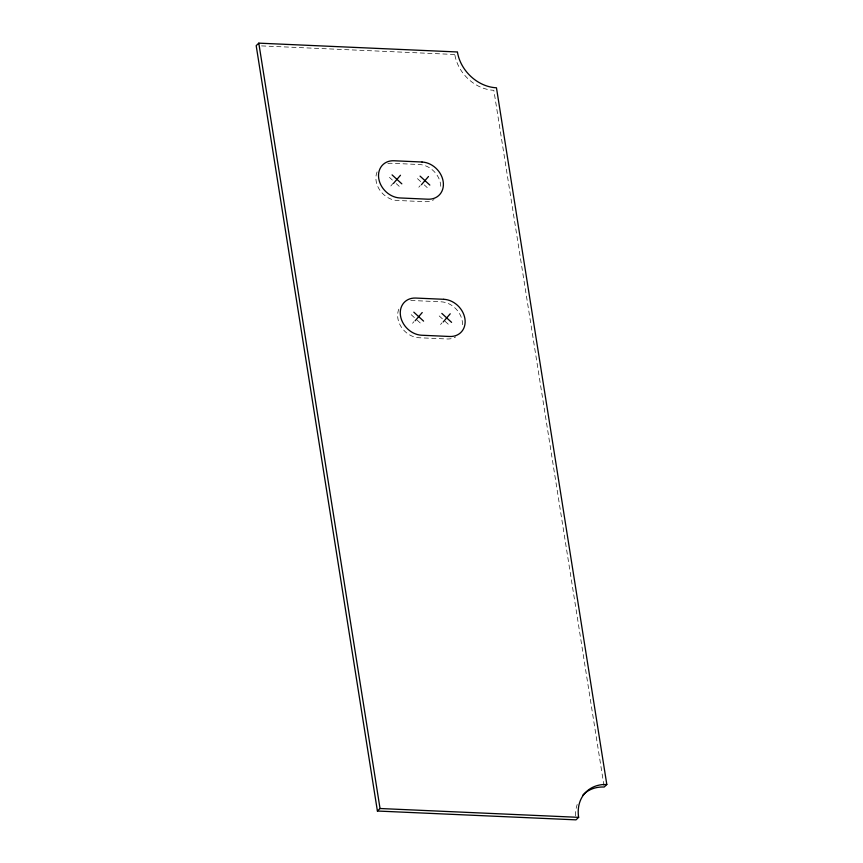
<?xml version="1.0" encoding="UTF-8"?>
<svg xmlns="http://www.w3.org/2000/svg" width="863" height="863" viewBox="0 0 863 863"><rect width="100%" height="100%" fill="white"/><g stroke="black" fill="none" stroke-linecap="round" stroke-linejoin="round"><path stroke-width="0.65" stroke-dasharray="4.32 3.24" d="M390.81 185.977L392.924 183.506M418.814 187.217L420.227 185.577M412.557 323.258L413.96 321.619M440.562 324.499L441.964 322.859M261.554 45.901L454.801 54.488L457.422 51.974M417.455 178.641L421.36 182.222M424.294 184.909L427.217 187.595M389.45 177.39L392.385 180.076M396.279 183.657L399.213 186.343M439.202 315.923L443.107 319.504M445.06 321.295L448.965 324.876M411.198 314.682L415.103 318.264M417.056 320.054L420.961 323.636M603.981 785.697L493.841 90.302A37.508 30.539 46.3 0 1 454.801 54.488M575.621 815.859A37.508 30.539 46.3 0 1 577.207 804.456M398.835 309.159A20.313 16.537 46.3 0 0 419.019 337.746L447.023 338.986A20.313 16.537 46.3 0 0 455.729 336.904M410.777 300.615A20.313 16.537 46.3 0 1 413.129 300.561L441.133 301.813A20.313 16.537 46.3 0 1 462.428 325.987M377.099 171.877A20.313 16.537 46.3 0 0 397.271 200.464L425.286 201.705A20.313 16.537 46.3 0 0 433.992 199.623M387.886 163.474A20.313 16.537 46.3 0 1 391.392 163.28L419.396 164.52A20.313 16.537 46.3 0 1 440.68 188.706"/><path stroke-width="1.29" d="M393.431 183.463L400.475 175.254M421.435 184.714L428.48 176.505M415.179 320.745L422.223 312.546M443.183 321.996L450.227 313.787M258.803 43.15L256.182 45.653L377.401 811.026L576.02 819.85L578.642 817.347A37.508 30.539 46.3 0 1 606.818 784.51L496.462 87.789A37.508 30.539 46.3 0 1 457.422 51.974L258.803 43.15L380.033 808.512L377.401 811.026M606.818 784.51L604.197 787.024A37.508 30.539 46.3 0 0 582.903 795.05M380.033 808.512L578.642 817.347M420.076 176.128L429.839 185.081M392.072 174.887L401.834 183.841M441.824 313.409L451.586 322.363M413.819 312.169L423.582 321.122M422.018 162.017L394.013 160.766A20.313 16.537 46.3 0 0 378.749 178.555A20.313 16.537 46.3 0 0 399.903 197.951L427.908 199.202A20.313 16.537 46.3 0 0 443.161 181.413A20.313 16.537 46.3 0 0 422.018 162.017M443.755 299.299L415.75 298.059A20.313 16.537 46.3 0 0 400.497 315.836A20.313 16.537 46.3 0 0 421.64 335.232L449.645 336.484A20.313 16.537 46.3 0 0 464.909 318.695A20.313 16.537 46.3 0 0 443.755 299.299"/></g></svg>
